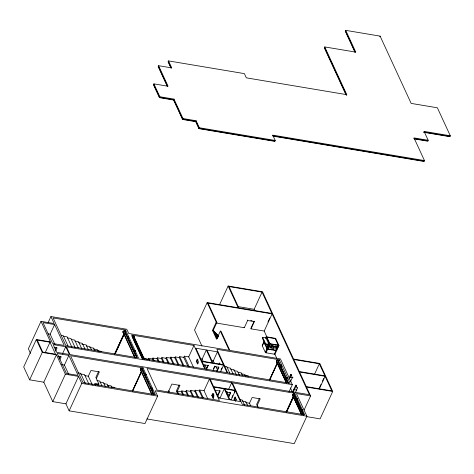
<?xml version="1.0" encoding="UTF-8"?>
<svg xmlns="http://www.w3.org/2000/svg" width="474" height="474" viewBox="0 0 474 474"><rect width="100%" height="100%" fill="white"/><g stroke="black" fill="none" stroke-linecap="round" stroke-linejoin="round"><path stroke-width="0.71" d="M288.98 391.939L292.328 384.669L280.442 358.913L229.866 350.434L221.002 331.225L220.333 331.113L229.197 350.322L128.727 333.489L126.777 329.27L50.919 316.555L54.149 323.552L41.001 321.348L28.381 348.781L30.52 353.42M324.471 47.53L346.506 95.274L346.778 94.67L246.314 77.837L244.365 73.618L168.507 60.903L171.736 67.9L158.589 65.696L158.168 66.603L167.346 86.481M41.001 321.348L50.481 341.89L36.32 339.514L23.7 366.953L29.643 379.828L43.804 382.204L52.768 401.632L65.916 403.836L69.145 410.834L145.003 423.543L157.623 396.11L155.164 390.783L306.879 416.202L294.259 443.64L146.922 418.951M158.589 65.696L168.063 86.238L153.902 83.868L153.487 84.769L159.43 97.65L173.591 100.026L182.561 119.454L195.709 121.658L198.932 128.655L274.79 141.365L275.21 140.458L272.751 135.131L424.461 160.556L424.046 161.456L273.06 136.157M48.152 322.581L50.919 316.555M168.507 60.903L168.092 61.81L171.025 68.167M54.99 344.634L50.173 334.2L54.611 324.548L42.98 322.598L52.608 343.478L64.245 345.428L54.611 324.548M29.643 379.828L42.263 352.395L36.32 339.514M159.43 97.65L159.851 96.743L153.902 83.868M45.143 352.798L50.007 342.222L37.197 340.071L42.731 352.064L55.541 354.214L50.007 342.222M55.073 350.031L56.288 347.401M55.588 351.139L57.099 347.851L54.036 347.335M43.804 382.204L56.424 354.771L42.263 352.395M173.591 100.026L174.005 99.119L159.851 96.743M59.487 358.255L60.394 356.282M59.997 359.363L61.205 356.732L58.136 356.223M62.42 353.977L65.767 346.707L53.124 344.586L56.708 352.36L69.352 354.475L65.767 346.707M68.718 374.395L64.417 365.063L68.854 355.417L57.224 353.468L66.443 373.453L78.074 375.402L68.854 355.417M52.768 401.632L65.388 374.199L56.424 354.771M182.561 119.454L182.976 118.547L174.005 99.119M65.916 403.836L78.536 376.403L65.388 374.199M195.709 121.658L196.123 120.752L182.976 118.547M77.789 372.825L80.604 373.299L80.325 373.903L84.538 374.608L88.881 384.011M69.145 410.834L81.765 383.401L78.536 376.403M198.932 128.655L199.353 127.749L196.123 120.752M92.365 384.953L88.336 376.22L90.972 370.49L99.398 371.9L96.352 378.536M98.58 371.456L95.837 377.423L98.912 384.088L98.497 384.989L94.984 384.402M114.512 354.214L124.064 333.447M124.988 331.433L125.604 330.094L53.118 317.947L65.927 345.706L138.414 357.852L125.604 330.094M115.152 353.45L114.88 353.711L123.951 334.146M124.064 334.164L115.099 353.432M115.407 353.509L124.206 334.377M127.648 338.217L128.507 336.481L127.707 338.229L127.897 338.643L128.703 336.896L128.454 336.469M134.426 352.792L135.232 351.038L134.983 350.618L134.758 351.933M134.503 351.791L135.037 350.624M141.572 371.006L132.317 391.281M142.407 369.187L143.024 367.848L70.537 355.701L82.938 382.571L155.425 394.718L143.024 367.848M141.376 371.693L132.394 391.003M132.72 391.038L141.525 371.906M153.132 360.264L152.533 358.954L148.486 358.279L148.066 359.185L144.025 358.504M152.533 358.954L152.948 358.054L156.995 358.729L158.192 361.33M145.293 375.177L145.826 374.01L146.022 374.424L145.216 376.172M144.677 373.885L145.062 375.177L145.571 375.26L146.022 374.424M156.995 358.729L157.409 357.829L161.456 358.504L163.263 362.426M161.456 358.504L161.871 357.597L165.918 358.279L168.329 363.511M165.918 358.279L166.333 357.372L170.379 358.054L173.093 363.937M151.265 388.01L151.585 389.32L152.101 389.409L152.355 388.159L151.822 389.32M152.101 389.409L152.545 388.567L152.012 389.735M170.379 358.054L170.794 357.147L174.841 357.823L178.159 365.016M174.841 357.823L175.256 356.922L179.302 357.597L182.923 365.442M179.302 357.597L179.717 356.697L183.764 357.372L187.686 365.875M306.251 416.551L320.098 418.874L332.712 391.435L319.802 363.451L293.572 359.055L262.525 291.777L228.136 286.012L238.179 307.774L207.162 302.578L194.541 330.011L201.989 346.15M423.655 132.299L449.885 136.69L450.3 135.789L437.384 107.799L411.159 103.403L380.112 36.125L345.724 30.36L355.767 52.122L324.749 46.926L324.334 47.833L346.061 94.913M183.764 357.372L184.315 356.164L188.699 356.898L193.528 367.362M168.003 392.49L171.884 384.047L179.978 385.403L176.926 392.039M188.699 356.898L193.967 345.445L131.6 334.994L142.461 358.534L204.833 368.985L193.967 345.445M179.16 384.959L176.417 390.926L177.531 393.343M219.521 304.746L228.136 286.012M345.724 30.36L345.309 31.266L355.044 52.371M182.591 394.421L181.388 391.808L181.803 390.908L185.849 391.583L187.657 395.5M196.272 361.265L197.237 359.156L198.511 361.905L197.54 364.02L196.272 361.265L196.941 361.378L197.96 363.582M196.941 361.378L197.913 359.268M220.333 331.113L216.588 339.254L212.488 330.372L216.233 322.231L207.162 302.578M213.164 330.485L216.908 322.344L208.045 303.135L272.1 313.871L309.398 394.7L70.028 354.588L66.437 346.82L292.328 384.669M212.488 330.372L214.011 331.166L217.228 338.146M185.849 391.583L186.264 390.677L190.311 391.358L192.722 396.578M213.78 331.67L214.011 331.166M203.352 361.597L202.167 359.019L206.326 349.972L195.875 348.224L201.817 361.105L212.269 362.853L206.326 349.972M215.072 332.967L215.303 332.464L214.426 332.321L214.657 331.818L217.288 337.524M217.702 336.919L215.948 333.115L215.717 333.619L217.234 334.413L218.407 336.949M190.311 391.358L190.726 390.452L194.773 391.133L197.486 397.005M217.003 334.917L217.234 334.413M203.63 366.1L204.211 364.838L208.258 365.513L206.51 369.311M217.88 335.065L217.649 335.562L218.526 335.711M194.773 391.133L195.187 390.226L199.234 390.902L202.546 398.083M206.012 369.501L208.05 365.069L208.258 365.513M199.234 390.902L199.649 390.001L204.033 390.736L207.648 398.569M214.479 363.457L213.288 360.88L217.448 351.838L207.002 350.085L212.945 362.966L223.396 364.719L217.448 351.838M213.484 368.707L214.651 366.177L215.374 366.704M213.11 370.419L214.858 366.621L214.651 366.177M204.033 390.736L209.443 378.975L147.07 368.523L157.013 390.066L219.385 400.518L209.443 378.975M218.763 364.465L219.492 362.883L220.256 364.536M216.671 371.284L218.71 366.852M217.163 371.101L218.911 367.297L214.858 366.621M221.014 369.886L221.909 367.948M220.629 371.622L223.598 365.164L202.019 361.549L205.503 369.098L227.082 372.712L223.598 365.164M213.01 398.142L211.777 395.476L212.749 393.367L213.975 396.033L213.01 398.142L213.679 398.255L212.453 395.589L213.424 393.479M216.067 322.99L244.306 327.718L247.629 320.483L247.428 320.039M213.093 396.708L213.964 394.806M215.421 391.643L216.002 390.375L220.043 391.05L217.714 396.116M254.769 310.624L254.153 309.291L262.057 292.108L229.019 286.569L238.855 307.887L271.892 313.427L262.057 292.108M379.834 36.729L380.112 36.125M217.222 396.305L219.841 390.606L220.043 391.05M251.048 328.849L254.372 321.615L254.171 321.171L250.841 328.405L251.048 328.849L264.196 331.053L266.951 337.026M224.255 388.834L229.28 399.718L218.828 397.964L213.804 387.086L224.255 388.834L220.096 397.882L218.318 397.585M226.833 393.278L227.437 391.957M228.652 389.314L231.691 382.708L210.118 379.087L213.602 386.642L235.175 390.256L234.286 392.194M228.16 397.461L230.488 392.395M228.658 397.271L230.696 392.839L226.655 392.158L226.448 391.714M231.91 397.36L232.799 395.423M235.382 390.7L240.407 401.585L229.955 399.831L224.931 388.947L235.382 390.7L231.223 399.742L229.849 399.517M267.94 322.018L269.765 318.054M264.196 331.053L272.1 313.871M234.642 400.536L234.032 399.203L234.997 397.094L235.673 397.206L234.701 399.315L235.317 400.649M262.643 337.358L265.606 343.774L268.977 344.343L266.015 337.921L262.643 337.358L262.3 338.11L265.262 344.527L269.202 345.191L269.374 345.564M235.501 401.342L236.23 399.76L234.997 397.094M264.285 340.93L262.169 345.534L265.476 352.703L274.92 354.285L278.937 345.546L275.631 338.371L266.187 336.789L265.493 338.3M262.341 345.907L264.006 342.293L264.575 342.388M266.015 337.921L266.364 337.168L275.803 338.75M265.262 344.527L265.606 343.774M265.304 352.33L269.327 343.585L278.765 345.167L278.244 347.051L268.805 345.469L268.634 345.096M265.476 352.703L269.499 343.964L266.187 336.789M269.202 345.191L267.537 348.805L275.838 350.197L276.01 350.576L267.715 349.184L264.403 342.009M266.05 352.804L270.067 344.059L266.761 336.884M270.583 347.294L271.418 345.481M272.04 345.587L271.211 347.395L266.228 346.559M270.565 349.658L272.23 346.044M271.732 349.782L273.119 346.772L276.158 347.276M272.799 349.688L273.634 347.88L273.119 346.772M250.699 405.833L249.49 403.22L252.127 397.496L260.22 398.853L257.169 405.483M275.838 350.197L277.497 346.583L277.675 346.956M274.345 354.191L278.368 345.451L275.056 338.276M276.407 350.292L277.794 347.282M259.402 398.403L256.653 404.375L258.087 407.48M269.475 379.87L277.456 362.515M269.576 379.887L277.557 362.533M269.783 379.899L277.403 363.333M278.351 361.733L279.269 359.736L216.896 349.285L227.757 372.825L290.129 383.276L279.269 359.736M280.252 365.004L280.525 366.206L281.011 366.313L281.283 365.11L280.78 366.201M280.952 366.568L281.23 365.104M286.592 378.797L287.096 377.707L286.509 379.71M286.462 379.704L287.262 378.074M288.986 378.211L290.799 374.264L291.474 374.377M289.359 378.981L291.172 375.035M290.532 381.564L292.351 377.618L290.799 374.264M293.122 392.389L296.451 385.155M286.178 411.888L293.21 396.596M294.129 394.599L294.739 393.272L232.367 382.82L242.309 404.358L304.681 414.809L294.739 393.272M286.183 412.356L293.578 396.288M286.272 412.374L293.667 396.305M295.207 392.999L297.322 388.396L295.776 385.042L292.446 392.276L290.449 387.945M286.474 412.362L293.507 397.082M300.006 407.403L296.392 399.57L296.837 399.671L297.115 398.498L296.611 399.588M296.469 400.465L297.068 398.492M314.469 374.359L319.334 363.783L293.779 359.499L299.343 371.563L324.897 375.846L319.334 363.783M301.636 411.574L302.388 409.933L302.11 411.106L301.695 411.035M301.79 411.906L302.347 409.927M304.124 409.98L310.589 395.926L306.488 387.045L332.712 391.435M450.3 135.789L424.076 131.393L428.17 140.274L427.755 141.181L414.306 138.923M319.126 388.407L320.945 384.438M322.468 381.137L323.683 378.489M319.328 388.852L325.105 376.291L299.55 372.007L306.281 386.6L331.836 390.884L325.105 376.291M292.582 394.789L292.707 395.861L292.582 394.789L293.442 394.007L294.36 394.161L293.447 394.113L302.649 414.051L303.621 414.229L302.702 414.075M292.642 394.919L293.442 394.007M134.012 336.309L132.927 335.989L132.027 336.765L132.993 336.137L134.012 336.309L134.053 337.103M134.219 341.321C135.078 339.953 135.694 341.28 134.385 341.689L139.765 353.308M140.031 353.918L140.861 353.266L140.061 353.948L142.277 358.747L143.077 358.066L143.972 358.214L144.137 359.197M140.997 353.604L140.203 354.285L141.033 353.634L140.831 353.231M142.159 358.729L143.059 357.953L144.078 358.125L144.256 359.215M142.23 358.877L143.13 358.101L144.143 358.273M142.342 358.895L143.142 358.214L144.043 358.362L133.905 336.398L133.01 336.244L132.21 336.931L134.249 341.351M276.33 360.939L276.508 362.029L276.33 360.939L277.231 360.163L278.244 360.335L278.357 361.277M276.615 361.94L276.443 360.957L277.243 360.276L278.315 360.483M276.395 361.087L277.296 360.311M276.514 361.105L277.314 360.424L278.208 360.572M286.462 382.903L287.368 382.127L288.447 382.447L287.434 382.275L277.231 360.163M123.116 332.766L122.967 331.753L123.963 330.929C125.693 330.159 125.332 333.809 125.1 331.119M134.687 357.503L123.228 332.671L123.098 331.77L123.981 331.042L125.177 331.285M124.04 331.095L122.967 331.753M134.498 357.432L134.349 356.418L135.345 355.595L136.482 355.784L136.708 356.963L135.718 357.787M140.286 369.282L141.276 368.458L142.496 368.813L141.353 368.624L140.286 369.282L140.434 370.295M140.624 370.366L140.417 369.299L141.293 368.576L142.307 368.742L153.766 393.574M140.494 369.465L141.37 368.742L142.378 368.908L142.508 369.803M296.854 399.618L296.44 399.552L296.232 398.385L296.238 399.232L295 396.554M301.505 409.82L301.511 410.668L301.956 410.768L301.565 410.65L301.505 409.82L301.719 410.988L302.134 411.053M280.424 365.371L280.306 364.986M286.337 378.803L286.124 377.582L286.367 378.833L286.847 378.862M127.488 337.251L127.358 336.35L127.547 336.765M133.887 350.499L134.266 351.791M134.136 350.896L134.207 351.809M144.925 374.276L144.997 375.195L145.548 375.313L144.843 374.816M151.455 388.425L151.526 389.344L152.077 389.462L151.887 389.047M423.797 131.997L450.022 136.388M428.17 140.274L414.009 137.904L424.461 160.556M413.737 138.503L427.898 140.879M272.473 135.736L424.189 161.154M199.353 127.749L275.21 140.458M274.932 141.062L199.074 128.353L195.845 121.356L182.697 119.152L173.733 99.724L159.572 97.348L153.629 84.467M238.351 306.642L254.153 309.291M250.799 320.608L252.144 320.833M247.629 320.483L254.372 321.615M216.233 322.231L216.908 322.344M269.499 343.964L278.937 345.546M272.663 345.771L274.043 346.002M275.424 346.233L276.81 346.464M269.196 346.713L270.411 346.915M273.634 347.88L276.668 348.39L275.542 345.949M125.065 331.379L124.052 331.208L123.175 331.936L123.305 332.837M127.524 337.287L128.229 337.784L127.719 337.701M127.743 337.648L128.253 337.731L127.547 337.233L127.417 336.333M281.449 365.478L281.035 366.266L280.578 366.189L280.478 365.353M280.407 365.815L280.863 365.892M280.383 365.869L280.845 365.946M61.075 335.195L63.184 335.545L68.06 346.121M200.075 358.67L202.167 359.019M211.896 360.649L213.288 360.88M63.605 336.267L67.118 336.854L72.001 347.43M47.992 333.832L50.173 334.2M67.403 337.879L70.916 338.466L75.188 347.72M71.201 339.485L74.714 340.077L78.334 347.916M74.999 341.096L78.512 341.689L81.83 348.87M224.735 366.189L226.762 366.526L229.777 373.062M292.351 377.618L293.021 377.731M289.525 377.298L292.446 377.784M134.053 351.43L134.782 351.88L134.243 351.844L133.946 350.482M78.097 342.589L82.31 343.295L85.059 349.243M227.016 367.546L230.388 368.108L233.107 373.992M81.895 344.201L86.108 344.906L88.247 349.534M230.648 369.127L234.02 369.69L236.431 374.922M286.201 378.465L286.657 378.542M86.398 345.931L89.906 346.518L91.435 349.824M233.605 370.597L237.646 371.272L239.447 375.177M89.491 347.424L93.704 348.129L94.924 350.772M237.907 372.291L241.278 372.854L242.481 375.455M135.363 355.713L136.559 355.95M93.289 349.036L97.508 349.741L98.42 351.72M241.539 373.873L244.91 374.436L245.81 376.397M288.275 382.388L287.38 382.24L286.58 382.921L276.443 360.957M97.087 350.642L101.306 351.353M244.489 375.343L248.536 376.018M297.002 387.708L297.678 387.821M293.839 389.563L296.76 390.049M310.589 395.926L296.428 393.55L306.879 416.202M294.324 394.38L293.507 394.244L292.748 394.937L292.808 395.766M296.7 399.286L296.286 399.215L296.232 398.385M296.262 399.262L296.677 399.333M61.513 364.577L64.417 365.063M226.785 393.941L228.693 394.261L229.274 395.517M216.802 394.581L218.224 394.818M239.536 399.606L242.232 400.056L244.643 405.282M211.777 395.476L212.453 395.589M234.032 399.203L234.701 399.315M242.492 401.075L245.864 401.638L247.671 405.554M84.822 375.627L88.336 376.22M181.388 391.808L177.341 391.133L178.852 394.398M245.449 402.545L249.49 403.22M151.372 388.964L151.911 388.994M96.921 380.581L99.73 381.049L101.904 385.753M100.02 382.074L103.528 382.66L105.388 386.689M103.818 383.679L107.331 384.272L108.57 386.956M107.616 385.291L111.129 385.883L111.746 387.222M98.912 384.088L94.699 383.377L95.618 385.38M140.417 369.299L151.798 393.971L152.675 393.242L153.878 393.479L152.664 393.124L151.745 394.113L152.741 393.29L141.276 368.458M111.414 386.903L114.927 387.489M81.765 383.401L157.623 396.11M345.445 30.964L355.186 52.069M324.749 46.926L346.778 94.67M168.229 61.507L171.161 67.865M158.31 66.301L167.482 86.179M303.526 414.323L294.259 394.25L294.384 395.215M286.823 378.91L286.219 378.418L286.124 377.582M300.611 408.712L301.511 410.668M288.346 382.536L278.143 360.424L278.244 361.259L278.244 360.335M278.599 362.041L280.063 365.205M280.353 365.833L285.869 377.79M286.628 379.431L287.795 381.961M274.612 353.622L276.751 358.267M292.689 394.806L301.891 414.744M293.809 397.739L301.405 414.199M292.748 395.636L301.34 414.252M277.705 363.991L286.172 382.328M276.543 361.792L286.071 382.435M264.006 342.293L266.969 348.71M244.098 327.273L244.306 327.718M216.594 333.761L218.058 336.937M215.303 332.464L217.643 337.541M216.239 335.503L217.122 337.411M215.012 333.589L216.18 336.125M213.365 330.52L217.169 338.768M215.83 336.113L216.707 338.015M231.691 382.708L235.175 390.256M235.578 398.201L236.176 399.505M229.985 392.306L230.192 392.75M215.966 366.68L217.453 369.898M226.951 391.802L227.159 392.247M204.839 364.814L206.919 369.323M184.315 356.164L189.144 366.627M199.649 390.001L203.269 397.834M179.717 356.697L183.942 365.851M195.187 390.226L198.505 397.408M175.256 356.922L178.876 364.767M190.726 390.452L193.439 396.329M170.794 357.147L174.112 364.34M186.264 390.677L188.374 395.251M166.333 357.372L169.046 363.256M181.803 390.908L183.61 394.824M161.871 357.597L163.98 362.177M157.409 357.829L159.211 361.727M168.833 390.683L169.449 392.016M152.948 358.054L154.145 360.655M148.486 358.279L149.387 360.24M137.97 345.824L134.006 337.233L133.941 336.161M138.58 347.146L144.072 359.049M132.927 335.989L143.142 358.214M152.296 388.147L152.545 388.567M145.571 375.26L144.866 374.762L144.736 373.868M136.447 356.045L124.988 331.213L125.118 332.108M136.708 356.963L136.482 355.784M142.567 369.661L142.419 368.648M153.949 394.332L153.801 393.313M125.48 332.896L126.629 335.385M127.678 337.666L133.715 350.742M134.492 352.431L135.641 354.913M142.437 369.637L144.517 374.158M144.807 374.78L146.507 378.465M147.112 379.769L148.919 383.697M150.43 386.968L151.034 388.271M151.396 388.911L152.669 391.826M123.963 330.929L135.422 355.761L134.349 356.418M123.098 331.77L134.729 357.183M140.547 370.2L151.627 394.202M80.604 373.299L85.249 383.377M266.945 344.811L267.798 346.903M136.37 355.879L136.5 356.78M134.486 356.442L134.616 357.337M288.382 382.299L288.559 383.389M144.078 358.125L144.191 359.067M303.561 414.098L303.686 415.171M294.36 394.161L294.49 395.233"/></g></svg>
